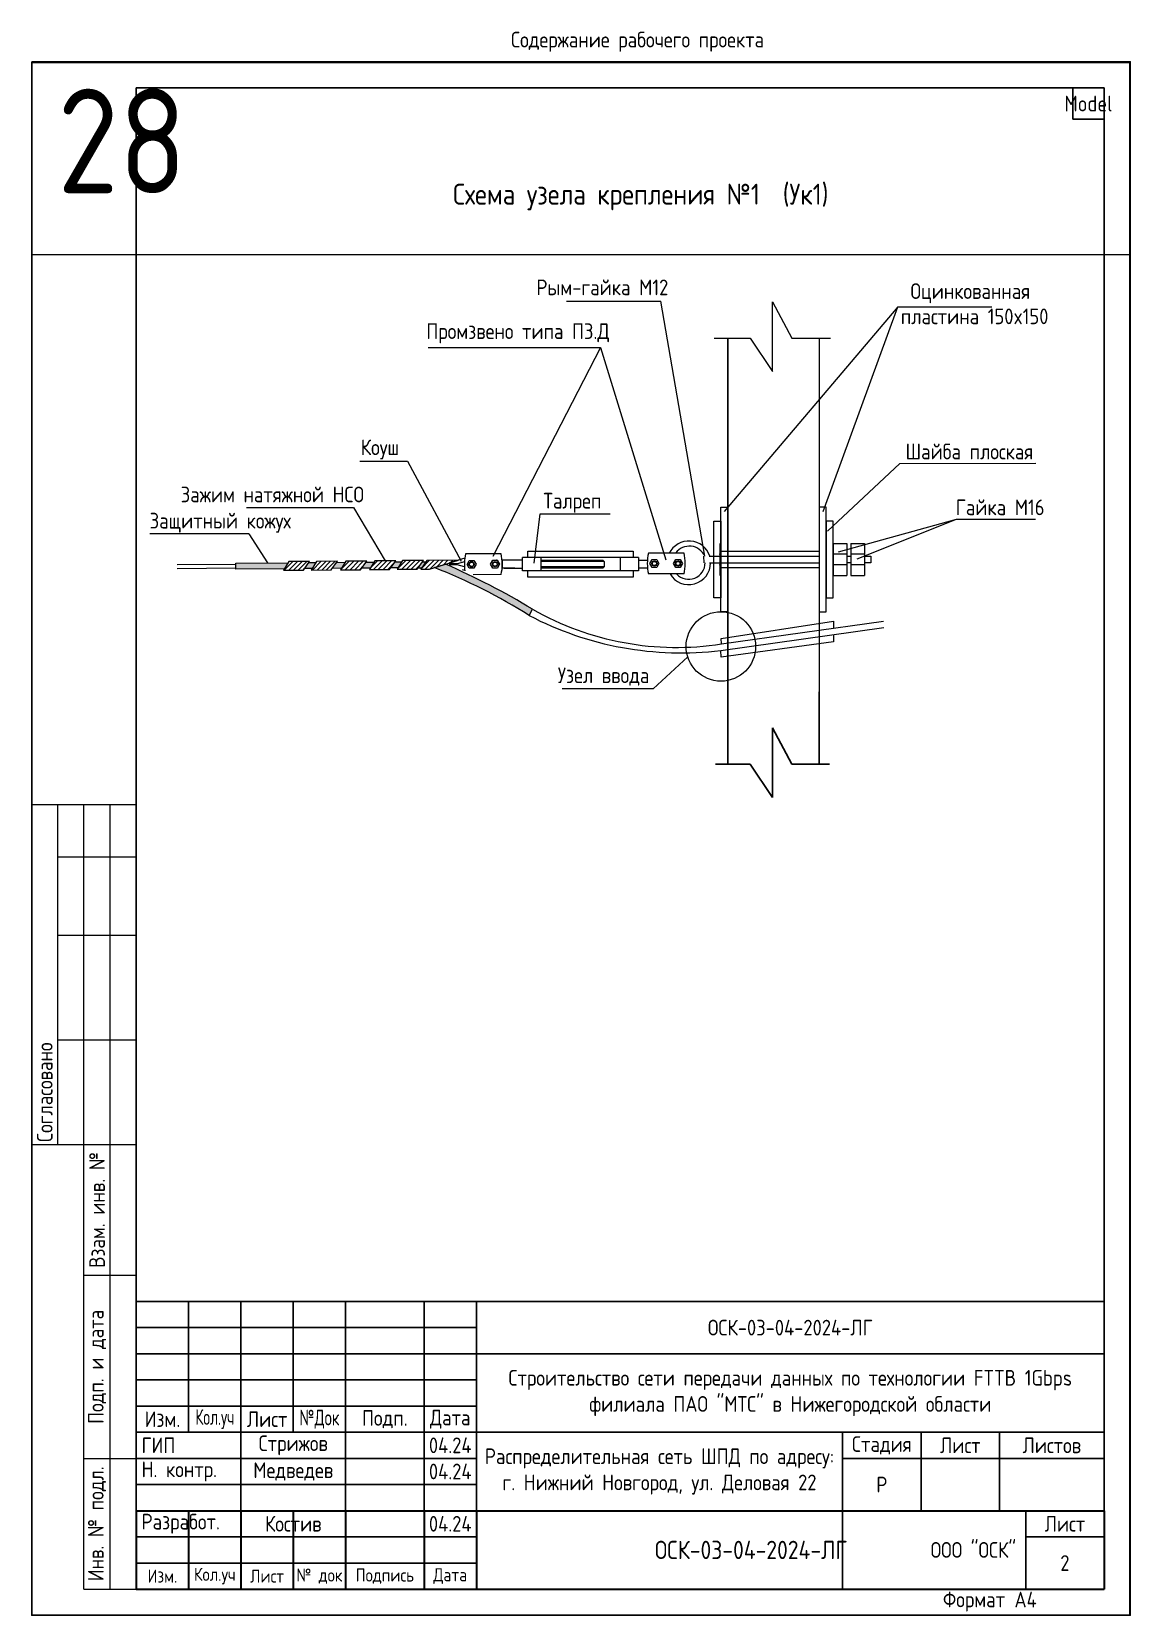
# Paper-space layout '28' of a CAD drawing. Extents: x 0 to 210, y 0 to 303.
# The model-space entities are those that its viewports show. They can reach past a viewport. Long polylines and large blocks are cut down to what shows.
import ezdxf
from ezdxf.enums import TextEntityAlignment as Align

# ---------------------------------------------------------------- set-up
doc = ezdxf.new("R2010")
doc.units = 0
doc.header["$MEASUREMENT"] = 0
doc.layers.get('0').update_dxf_attribs({"linetype": 'CONTINUOUS'})
doc.layers.get('Defpoints').update_dxf_attribs({"linetype": 'CONTINUOUS'})
doc.layers.add('ВЭ', color=1, linetype='CONTINUOUS')
doc.styles.add('мой', font='', dxfattribs={"width": 0.9, "height": 3})
doc.styles.get('мой').set_extended_font_data('GOST Common')
pattern_1 = [(45.43067765710001, (11547.69080694888, 3829.455613801028), (-0.4523752033236488, 0.4456250390383011), [])]

# ---------------------------------------------------------------- blocks, each defined once
blk = doc.blocks.new('*T56')
at = {"color": 0, "linetype": 'ByBlock', "lineweight": -2, "transparency": 16777216}
for p, q in [((0, 0), (6, 0)), ((0, 0), (0, -6)), ((6, 0), (6, -6)), ((0, -6), (6, -6))]:
    blk.add_line(p, q, dxfattribs=at)
blk = doc.blocks.new('*T54')
at = {"color": 0, "linetype": 'ByBlock', "lineweight": -2, "transparency": 16777216}
for p, q in [((0, 0), (185, 0)), ((0, 0), (0, -55)), ((10, 0), (10, -25)), ((20, 0), (20, -55)), ((30, 0), (30, -25)), ((40, 0), (40, -55)), ((55, 0), (55, -55)), ((65, 0), (65, -55)), ((185, 0), (185, -55)), ((0, -5), (65, -5)), ((0, -10), (185, -10)), ((0, -15), (65, -15)), ((0, -20), (65, -20)), ((0, -25), (185, -25)), ((135, -25), (135, -55)), ((150, -25), (150, -40)), ((165, -25), (165, -40)), ((0, -30), (65, -30)), ((135, -30), (185, -30)), ((0, -35), (65, -35)), ((0, -40), (185, -40)), ((0, -45), (65, -45)), ((0, -50), (65, -50)), ((0, -55), (185, -55))]:
    blk.add_line(p, q, dxfattribs=at)
at = {"color": 0, "transparency": 16777216, "char_height": 3, "style": 'мой'}
for s, insert, width, attachment_point in [('ОСК-03-04-2024-ЛГ', (125, -5), 119, 5), ('Строительство сети передачи данных по технологии FTTB 1Gbps филиала ПАО "МТС" в Нижегородской области', (125, -17.5), 119, 5), ('Изм.', (5, -22.5), 10, 5), ('{\\W0.7;Кол.уч}', (15, -22.5), 10, 5), ('Лист', (25, -22.5), 9, 5), ('{\\W0.75;№Док}', (35, -22.5), 10, 5), ('Подп.', (47.5, -22.5), 15, 5), ('Дата', (60, -22.5), 10, 5), ('ГИП', (1, -27.5), 18, 4), ('Стрижов', (30, -27.5), 19, 5), ('04.24', (60, -27.5), 9, 5), ('Стадия', (142.5, -27.5), 14, 5), ('Лист', (157.5, -27.5), 14, 5), ('Листов', (175, -27.5), 19, 5), ('Распределительная сеть ШПД по адресу: г. Нижний Новгород, ул. Деловая 22 ', (100, -32.5), 69, 5), ('Н. контр.', (1, -32.5), 18, 4), ('Медведев', (30, -32.5), 19, 5), ('04.24', (60, -32.5), 9, 5), ('Р', (142.5, -35), 14, 5), ('Разработ.', (1, -42.5), 18, 4), ('Костив', (30, -42.5), 19, 5), ('04.24', (60, -42.5), 9, 5), ('ООО "ОСК"', (160, -47.5), 49, 5)]:
    blk.add_mtext(s, dxfattribs=dict(at, insert=insert, width=width, attachment_point=attachment_point))
blk = doc.blocks.new('*T55')
at = {"color": 0, "linetype": 'ByBlock', "lineweight": 30, "transparency": 16777216}
for p, q in [((0, 0), (185, 0)), ((0, 0), (0, -15)), ((10, 0), (10, -15)), ((20, 0), (20, -15)), ((30, 0), (30, -15)), ((40, 0), (40, -15)), ((55, 0), (55, -15)), ((65, 0), (65, -15)), ((185, 0), (185, -15)), ((0, -15), (185, -15))]:
    blk.add_line(p, q, dxfattribs=at)
at = {"color": 0, "linetype": 'ByBlock', "lineweight": -2, "transparency": 16777216}
for p, q in [((170, 0), (170, -15)), ((0, -5), (65, -5)), ((170, -5), (185, -5)), ((0, -10), (65, -10))]:
    blk.add_line(p, q, dxfattribs=at)
at = {"color": 0, "lineweight": 18, "transparency": 16777216, "attachment_point": 5, "style": 'мой'}
for s, insert, char_height, width in [('Лист', (177.5, -2.5), 3, 14), ('ОСК-03-04-2024-ЛГ', (117.5, -7.5), 3.5, 104), ('Изм.', (5, -12.5), 2.5, 9), ('Кол.уч', (15, -12.5), 2.5, 9), ('Лист', (25, -12.5), 2.5, 9), ('№ док', (35, -12.5), 2.5, 9), ('Подпись', (47.5, -12.5), 2.5, 14), ('Дата', (60, -12.5), 2.5, 9)]:
    blk.add_mtext(s, dxfattribs=dict(at, insert=insert, char_height=char_height, width=width))
blk = doc.blocks.new('*U53')
at = {"lineweight": 13}
for p, q in [((-3.552713678800501e-14, 90), (-3.154716613808228e-14, 155)), ((-3.154716613808228e-14, 155), (19.99999999999997, 155)), ((4.999999999999964, 90), (4.999999999999968, 155)), ((9.999999999999964, 90), (9.99999999999997, 155)), ((14.99999999999996, 90), (14.99999999999997, 155)), ((19.99999999999996, 90), (19.99999999999996, 155)), ((4.999999999999968, 145), (19.99999999999997, 145)), ((4.999999999999967, 130), (19.99999999999997, 130)), ((4.999999999999965, 110), (19.99999999999996, 110)), ((-3.552713678800501e-14, 90), (19.99999999999996, 90)), ((9.99999999999996, 5), (9.999999999999964, 90)), ((9.999999999999964, 90), (19.99999999999996, 90)), ((14.99999999999996, 5), (14.99999999999996, 90)), ((19.99999999999996, 5), (19.99999999999996, 90)), ((9.999999999999963, 65), (19.99999999999996, 65)), ((9.999999999999961, 30), (19.99999999999996, 30)), ((9.99999999999996, 5), (19.99999999999996, 5)), ((9.99999999999996, 5), (9.99999999999996, 5))]:
    blk.add_line(p, q, dxfattribs=at)
at = {"color": 8, "lineweight": 0}
blk.add_line((-3.552713678800501e-14, 90), (-3.552713678800501e-14, 90), dxfattribs=at)
for points in [[(0, 297), (210, 297), (210, 0), (0, 0)], [(20, 292), (205, 292), (205, 5), (20, 5)]]:
    blk.add_lwpolyline(points, close=True)
for name, p in [('*T56', (199, 292)), ('*T54', (19.99999999999997, 60)), ('*T55', (20, 20))]:
    blk.add_blockref(name, p)
at = {"lineweight": 9, "insert": (2.499999999999964, 90.5), "char_height": 3, "width": 64, "attachment_point": 4, "rotation": 90, "style": 'мой'}
blk.add_mtext('{\\C256;Согласовано}', dxfattribs=at)
at = {"lineweight": 13, "char_height": 3, "attachment_point": 5, "rotation": 90, "style": 'мой'}
for s, insert, width in [('Взам. инв. №', (12.49999999999996, 77.5), 24), ('Подп. и дата', (12.49999999999996, 47.5), 34), ('Инв. № подл.', (12.49999999999996, 17.5), 24)]:
    blk.add_mtext(s, dxfattribs=dict(at, insert=insert, width=width))
at = {"insert": (174.186172940276, 4.533474572324053), "char_height": 3, "width": 40.5849322695251, "attachment_point": 1, "style": 'мой'}
blk.add_mtext('Формат', dxfattribs=at)
at = {"style": 'мой', "width": 0.9}
blk.add_attdef('лист', text='', height=3, dxfattribs=at).set_placement((202, 289), align=Align.MIDDLE_CENTER)
at = {"color": 7, "lineweight": 0, "ltscale": 0.1, "style": 'мой', "width": 0.9}
blk.add_attdef('ШИФР_ДОП', text='', height=3.5, dxfattribs=at).set_placement((159.0000000000009, 12.49533907598095), align=Align.MIDDLE_LEFT)
blk.add_attdef('№_ЛИСТА_ДОП', text='', height=3, dxfattribs=at).set_placement((197.5, 10), align=Align.MIDDLE_CENTER)
at = {"style": 'мой', "width": 0.9}
blk.add_attdef('ФОРМАТ', text='', height=3, dxfattribs=at).set_placement((187.8566451596107, 3.009375158529565), align=Align.MIDDLE_LEFT)
blk = doc.blocks.new('*T13')
at = {"layer": 'Defpoints', "color": 8, "linetype": 'ByBlock', "lineweight": 0, "transparency": 16777216}
for p, q in [((0, 0), (7018, 0)), ((0, 0), (0, -36.66666666666652)), ((242, 0), (242, -36.66666666666652)), ((484, 0), (484, -36.66666666666652)), ((726, 0), (726, -36.66666666666652)), ((968, 0), (968, -36.66666666666652)), ((1210, 0), (1210, -36.66666666666652)), ((1452, 0), (1452, -36.66666666666652)), ((1694, 0), (1694, -36.66666666666652)), ((1936, 0), (1936, -36.66666666666652)), ((2178, 0), (2178, -36.66666666666652)), ((2420, 0), (2420, -36.66666666666652)), ((2662, 0), (2662, -36.66666666666652)), ((2904, 0), (2904, -36.66666666666652)), ((3146, 0), (3146, -36.66666666666652)), ((3388, 0), (3388, -36.66666666666652)), ((3630, 0), (3630, -36.66666666666652)), ((3872, 0), (3872, -36.66666666666652)), ((4114, 0), (4114, -36.66666666666652)), ((4356, 0), (4356, -36.66666666666652)), ((4598, 0), (4598, -36.66666666666652)), ((4840, 0), (4840, -36.66666666666652)), ((5082, 0), (5082, -36.66666666666652)), ((5324, 0), (5324, -36.66666666666652)), ((5566, 0), (5566, -36.66666666666652)), ((5808, 0), (5808, -36.66666666666652)), ((6050, 0), (6050, -36.66666666666652)), ((6292, 0), (6292, -36.66666666666652)), ((6534, 0), (6534, -36.66666666666652)), ((6776, 0), (6776, -36.66666666666652)), ((0, -36.66666666666652), (7018, -36.66666666666652))]:
    blk.add_line(p, q, dxfattribs=at)
at = {"layer": 'Defpoints', "color": 0, "linetype": 'ByBlock', "lineweight": -2, "transparency": 16777216}
blk.add_line((7018, 0), (7018, -36.66666666666652), dxfattribs=at)
at = {"layer": 'Defpoints', "color": 5, "linetype": 'Continuous', "lineweight": 0, "transparency": 16777216, "char_height": 20, "width": 232, "attachment_point": 1, "style": 'мой'}
for s, insert in [('1', (5, -5)), ('2', (247, -5)), ('3', (489, -5)), ('4', (731, -5)), ('5', (973, -5)), ('6', (1215, -5)), ('7', (1457, -5)), ('8', (1699, -5)), ('9', (1941, -5)), ('10', (2183, -5)), ('11', (2425, -5)), ('12', (2667, -5)), ('13', (2909, -5)), ('14', (3151, -5)), ('16', (3393, -5)), ('17', (3635, -5)), ('18', (3877, -5)), ('19', (4119, -5)), ('{\\fGOST Common|b0|i0|c204|p34;24', (4361, -5)), ('25', (4603, -5)), ('23', (4845, -5)), ('28', (5087, -5)), ('29', (5329, -5)), ('33', (5571, -5)), ('34', (5813, -5)), ('35', (6055, -5)), ('36', (6297, -5)), ('37', (6539, -5)), ('38', (6781, -5))]:
    blk.add_mtext(s, dxfattribs=dict(at, insert=insert))
blk = doc.blocks.new('*U14')
at = {"layer": 'ВЭ', "color": 250, "linetype": 'ByBlock', "lineweight": 18}
blk.add_lwpolyline([(-105, -148.5), (105, -148.5), (105, 148.5), (-105, 148.5), (-105, -148.5)], dxfattribs=at)
blk = doc.blocks.new('*U15')
at = {"layer": 'Defpoints', "color": 0, "linetype": 'ByBlock', "lineweight": -2, "transparency": 16777216}
blk.add_blockref('*U14', (5082, 0), dxfattribs=at)

msp = doc.modelspace()

# ---------------------------------------------------------------- hatches: boundary and pattern name
at = {"lineweight": 18}
h = msp.add_hatch(color=0, dxfattribs=at)
h.paths.add_polyline_path([(11896.12429174149, 3875.16863315979), (11905.37652396789, 3875.238181122683), (11906.08133619435, 3876.384971138583), (11896.11571176236, 3876.310060688733)])
h.paths.add_polyline_path([(11916.30359224911, 3875.320318635097), (11917.00840447556, 3876.467108650996), (11915.40135352158, 3876.455028634264), (11914.56971601413, 3875.307285287348)])
h.paths.add_polyline_path([(11921.81454333956, 3875.361743819049), (11922.51935556601, 3876.508533834948), (11920.99077554561, 3876.497043675176), (11920.15913803816, 3875.349300328261)])
h.paths.add_polyline_path([(11910.71417022508, 3875.278303594185), (11911.41898245153, 3876.425093610084), (11910.0637072644, 3876.414906162761), (11909.23206975695, 3875.267162815847)])
h.paths.add_polyline_path([(11927.13942424368, 3875.401770334863), (11927.84423647014, 3876.548560350762), (11926.49907118852, 3876.538448898434), (11925.66743368107, 3875.390705551519)])
h.paths.add_polyline_path([(11931.66077857691, 3875.435756834087), (11932.4589908036, 3876.583248927021), (11931.82336575622, 3876.578471006826), (11930.99172824877, 3875.43072765991)])
h = msp.add_hatch(dxfattribs=at)
h.set_pattern_fill('ANSI31', color=0, scale=0.2, angle=0.4306776570999999, style=0)
h.set_pattern_definition(pattern_1)
h.paths.add_polyline_path([(11905.19239861196, 3874.93859335741), (11909.01481252684, 3874.967326002096), (11910.21552622187, 3876.624431583172), (11906.21000265838, 3876.594322524369)])
h = msp.add_hatch(dxfattribs=at)
h.set_pattern_fill('ANSI31', color=0, scale=0.2, angle=0.4306776570999999, style=0)
h.set_pattern_definition(pattern_1)
h.paths.add_polyline_path([(11910.53004486914, 3874.978715828913), (11914.35245878402, 3875.007448473598), (11915.55317247906, 3876.664554054673), (11911.54764891556, 3876.634444995871)])
h = msp.add_hatch(dxfattribs=at)
h.set_pattern_fill('ANSI31', color=0, scale=0.2, angle=0.4306776570999999, style=0)
h.set_pattern_definition(pattern_1)
h.paths.add_polyline_path([(11916.11946689317, 3875.020730869825), (11919.94188080805, 3875.04946351451), (11921.14259450309, 3876.706569095586), (11917.13707093959, 3876.676460036782)])
h = msp.add_hatch(dxfattribs=at)
h.set_pattern_fill('ANSI31', color=0, scale=0.2, angle=0.4306776570999999, style=0)
h.set_pattern_definition(pattern_1)
h.paths.add_polyline_path([(11921.6451752298, 3875.086167360543), (11925.46758914468, 3875.114900005228), (11926.66830283972, 3876.772005586305), (11922.66277927622, 3876.741896527501)])
h = msp.add_hatch(dxfattribs=at)
h.set_pattern_fill('ANSI31', color=0, scale=0.2, angle=0.4306776570999999, style=0)
h.set_pattern_definition(pattern_1)
h.paths.add_polyline_path([(11926.97331460951, 3875.131495695942), (11930.79572852439, 3875.160228340628), (11931.99644221943, 3876.817333921704), (11927.99091865593, 3876.787224862901)])
h = msp.add_hatch(dxfattribs=at)
h.set_pattern_fill('ANSI31', color=0, scale=0.2, angle=0.4306776570999999, style=0)
h.set_pattern_definition(pattern_1)
h.paths.add_polyline_path([(11931.66077857691, 3875.435756834087), (11934.05065121307, 3875.453721231149), (11937.85253474674, 3876.623791574983), (11932.4589908036, 3876.583248927021)])
h.paths.add_polyline_path([(11937.85253474674, 3876.623791574983), (11938.64376475938, 3876.867301078822), (11932.62511095552, 3876.82205955211), (11932.4589908036, 3876.583248927021)])
h.paths.add_polyline_path([(11931.47265649844, 3875.165316730162), (11933.15462606022, 3875.177959901432), (11934.05065121307, 3875.453721231149), (11931.66077857691, 3875.435756834087)])
h = msp.add_hatch(color=0, dxfattribs=at)
edge = h.paths.add_edge_path()
edge.add_arc((11896.21313592239, 3777.999257061961), 104.5420975008433, 57.637195753171284, 68.78087947801038, ccw=False)
edge.add_line((11952.17227873036, 3866.303416001801), (11952.82699719709, 3867.484862825926))
edge.add_arc((11880.35516669869, 3748.011123154383), 139.7359677638209, 58.75932939142134, 66.45140966708955)
edge.add_line((11936.18340958735, 3876.110100444823), (11934.05065121307, 3875.453721231149))

# ---------------------------------------------------------------- linework, layer by layer
at = {"color": 0, "lineweight": 18}
for p, q in [((11959.33726378918, 3926.405038555578), (11977.3142514402, 3926.405038555578)), ((11985.75790843745, 3877.641911269026), (11977.3142514402, 3926.405038555578)), ((11998.66428753318, 3912.943310000716), (11998.66428753318, 3926.256021891224)), ((11998.66428753318, 3926.256021891224), (12002.39389872504, 3919.333411452653)), ((12022.61948526002, 3925.280834983512), (12040.59647291104, 3925.280834983512)), ((11987.52521540699, 3919.333411452653), (11994.40187350569, 3919.333411452653)), ((11994.40187350569, 3919.333411452653), (11998.66428753318, 3912.943310000716)), ((12002.39389872504, 3919.333411452653), (12009.80496714424, 3919.333411452653)), ((12007.59202554745, 3919.333411452653), (12007.59202554745, 3905.285655573401)), ((11932.84918237356, 3917.535942421978), (11965.81265927327, 3917.535942421978)), ((11965.81265927327, 3917.535942421978), (11945.22066958959, 3877.554924972776)), ((11965.81265927327, 3917.535942421978), (11978.30572210257, 3876.907278982643)), ((12007.59202554745, 3905.285655573401), (12007.59202554745, 3851.693558429768)), ((11919.78047481832, 3895.773446516692), (11928.90821222494, 3895.773446516692)), ((11928.90821222494, 3895.773446516692), (11939.16794329172, 3876.694943832518)), ((12009.23050327187, 3882.437811362543), (12022.99901755244, 3895.355495192104)), ((12022.99901755244, 3895.355495192104), (12048.99881897893, 3895.427348319761)), ((11898.16332723067, 3886.929446713643), (11918.6006465732, 3886.929446713643)), ((11918.6006465732, 3886.929446713643), (11924.66554105797, 3876.756951056903)), ((11953.11689170105, 3876.270195699757), (11954.30728019815, 3885.759229251215)), ((11954.30728019815, 3885.759229251215), (11967.68166528227, 3885.759229251215)), ((12011.30970603599, 3878.449567016492), (12033.88203126158, 3884.722172981828)), ((12014.87805803088, 3877.157852603407), (12033.88203126158, 3884.722172981828)), ((12033.88203126158, 3884.722172981828), (12048.96250177476, 3884.722172981828)), ((11898.60929502487, 3881.923767850899), (11902.17800414226, 3876.355630241589)), ((11951.90890408978, 3878.616902247877), (11972.0617432588, 3878.616902247877)), ((11951.90890408978, 3877.366902247877), (11951.90890408978, 3878.616902247877)), ((11972.0617432588, 3878.616902247877), (11972.0617432588, 3877.366902247877)), ((11981.77734515449, 3878.237818546764), (11974.97734515449, 3878.237818546764)), ((11988.63145635437, 3880.04001301282), (11988.63145635437, 3873.969366969339)), ((11988.80083548719, 3878.619166635829), (12007.59202554745, 3878.619166635829)), ((12010.26618763117, 3880.04001301282), (12010.26618763117, 3873.969366969339)), ((12010.26618763117, 3880.04001301282), (12012.88759390833, 3880.04001301282)), ((12012.88759390833, 3880.04001301282), (12012.88759390833, 3873.969366969339)), ((12013.66514591546, 3880.04001301282), (12016.28655219263, 3880.04001301282)), ((12013.66514591546, 3880.04001301282), (12013.66514591546, 3873.969366969339)), ((12016.28655219263, 3880.04001301282), (12016.28655219263, 3873.969366969339)), ((11884.91291542749, 3876.039498033545), (11896.11704969589, 3876.12371821904)), ((11896.12306303376, 3875.323740819505), (11884.91896285228, 3875.234985921973)), ((11896.11571176236, 3876.310060688733), (11906.08133619435, 3876.384971138583)), ((11896.12429174149, 3875.16863315979), (11896.11571176236, 3876.310060688733)), ((11905.37652396789, 3875.238181122683), (11896.12429174149, 3875.16863315979)), ((11910.71417022508, 3875.278303594185), (11909.23206975695, 3875.267162815847)), ((11910.0637072644, 3876.414906162761), (11911.41898245153, 3876.425093610084)), ((11916.30359224911, 3875.320318635097), (11914.56971601413, 3875.307285287348)), ((11915.40135352158, 3876.455028634264), (11917.00840447556, 3876.467108650996)), ((11921.81454333956, 3875.361743819049), (11920.15913803816, 3875.349300328261)), ((11920.99077554561, 3876.497043675176), (11922.51935556601, 3876.508533834948)), ((11927.13942424368, 3875.401770334863), (11925.66743368107, 3875.390705551519)), ((11926.49907118852, 3876.538448898434), (11927.84423647014, 3876.548560350762)), ((11930.99172824877, 3875.43072765991), (11931.66077857691, 3875.435756834087)), ((11931.82336575622, 3876.578471006826), (11932.4589908036, 3876.583248927021)), ((11934.05065121307, 3875.453721231149), (11936.18340958735, 3876.110100444823)), ((11939.86401534769, 3877.247374655641), (11936.94121438195, 3876.337004746362)), ((11938.41854028629, 3876.152407366503), (11936.9717040959, 3876.141531665676)), ((11938.42004362076, 3875.952413016619), (11936.98473666656, 3875.941623979731)), ((11939.8052765893, 3876.524763090496), (11938.41854028629, 3876.152407366503)), ((11939.81222081537, 3875.600946064989), (11938.42004362076, 3875.952413016619)), ((11946.7995135377, 3878.115459853755), (11939.99970564165, 3878.064346481797)), ((11946.09194233533, 3876.860105808383), (11945.90893480366, 3876.858730161868)), ((11946.10321734385, 3875.360148184254), (11945.92020981218, 3875.358772537739)), ((11949.40890408978, 3876.866902247877), (11946.99609874617, 3876.866902247877)), ((11946.99609874617, 3876.866902247877), (11946.99609874617, 3875.366902247877)), ((11949.40890408978, 3875.366902247877), (11946.99609874617, 3875.366902247877)), ((11950.90890408978, 3876.866902247877), (11947.40890408978, 3876.866902247877)), ((11947.40890408978, 3875.366902247877), (11950.90890408978, 3875.366902247877)), ((11973.0617432588, 3877.366902247877), (11950.90890408978, 3877.366902247877)), ((11950.90890408978, 3874.866902247877), (11950.90890408978, 3877.366902247877)), ((11954.40890408978, 3877.366902247877), (11954.40890408978, 3874.866902247877)), ((11954.40890408978, 3876.866902247877), (11966.28415230956, 3876.866902247877)), ((11966.53415230956, 3876.616902247877), (11954.40890408978, 3876.616902247877)), ((11966.53415230956, 3875.616902247877), (11954.40890408978, 3875.616902247877)), ((11966.28415230956, 3875.366902247877), (11954.40890408978, 3875.366902247877)), ((11966.53415230956, 3876.616902247877), (11966.28415230956, 3876.866902247877)), ((11966.53415230956, 3875.616902247877), (11966.28415230956, 3875.366902247877)), ((11966.53415230956, 3876.616902247877), (11966.53415230956, 3875.616902247877)), ((11969.5617432588, 3877.366902247877), (11969.5617432588, 3874.866902247877)), ((11973.0617432588, 3877.366902247877), (11973.0617432588, 3874.866902247877)), ((11973.0617432588, 3876.866902247877), (11974.78775249924, 3876.866902247877)), ((11974.80072205525, 3875.366902247877), (11973.0617432588, 3875.366902247877)), ((11985.65188303882, 3876.367502757847), (11985.58852930463, 3877.641911269026)), ((11986.56152751802, 3877.641911269026), (11988.63145635437, 3877.641911269026)), ((11986.67143708353, 3876.367468713133), (11988.63145635437, 3876.367468713133)), ((11988.63145635437, 3877.641911269026), (11988.63145635437, 3876.367468713133)), ((11988.80083548719, 3877.641911269026), (12007.59202554745, 3877.641911269026)), ((11988.80083548719, 3876.367468713133), (12007.59202554745, 3876.367468713133)), ((12007.59202554745, 3875.39021334633), (11988.80083548719, 3875.39021334633)), ((12012.88759390833, 3878.016464331659), (12010.26618763117, 3878.016464331659)), ((12012.88759390833, 3875.992915650499), (12010.26618763117, 3875.992915650499)), ((12012.88759390833, 3877.641911269026), (12013.66514591546, 3877.641911269026)), ((12013.66514591546, 3876.365889313475), (12012.88759390833, 3876.365570476827)), ((12016.28655219263, 3878.016464331659), (12013.66514591546, 3878.016464331659)), ((12016.28655219263, 3875.992915650499), (12013.66514591546, 3875.992915650499)), ((12016.28655219263, 3877.641911269026), (12017.51685299749, 3877.641911269026)), ((12017.51685299749, 3876.367468713133), (12016.28655219263, 3876.366964225998)), ((12017.51685299749, 3877.641911269026), (12017.51685299749, 3876.367468713133)), ((11939.881685963, 3874.880255402843), (11939.42906980169, 3875.014200083564)), ((11946.82958022709, 3874.115572856077), (11941.47846530138, 3874.075349142147)), ((11973.0617432588, 3874.866902247877), (11950.90890408978, 3874.866902247877)), ((11951.90890408978, 3873.616902247877), (11951.90890408978, 3874.866902247877)), ((11972.0617432588, 3873.616902247877), (11951.90890408978, 3873.616902247877)), ((11972.0617432588, 3874.866902247877), (11972.0617432588, 3873.616902247877)), ((11981.77734515449, 3874.237818546764), (11974.97734515449, 3874.237818546764)), ((12010.26618763117, 3873.969366969339), (12012.88759390833, 3873.969366969339)), ((12013.66514591546, 3873.969366969339), (12016.28655219263, 3873.969366969339)), ((11952.17227873036, 3866.303416001801), (11952.82699719709, 3867.484862825926)), ((11988.81685398978, 3859.622489111068), (12019.95686451594, 3864.011116550863)), ((11988.92979426497, 3860.849580248799), (12019.92798311331, 3865.219055939122)), ((11975.85482669612, 3852.251724840609), (11982.49433762048, 3858.37420266538)), ((11975.85482669612, 3852.251724840609), (11958.47508876364, 3852.251724840609))]:
    msp.add_line(p, q, dxfattribs=at)
for p, q in [((11990.13791652905, 3919.333411452653), (11990.13791652905, 3838)), ((12007.59202554745, 3851.693558429768), (12007.59202554745, 3838)), ((11998.66428753318, 3831.507400761309), (11998.66428753318, 3844.820112651818)), ((11998.66428753318, 3844.820112651818), (12002.39389872504, 3837.897502213247)), ((11987.81731619101, 3837.897502213247), (11994.40187350569, 3837.897502213247)), ((11994.40187350569, 3837.897502213247), (11998.66428753318, 3831.507400761309)), ((12002.39389872504, 3837.897502213247), (12009.55683852124, 3837.897502213247))]:
    msp.add_line(p, q)
for points in [[(12008.36566408744, 3886.18436153219), (12022.61948526002, 3925.280834983512), (11989.46937600812, 3886.165692637651)], [(11898.60929502487, 3881.923767850899), (11879.64515302028, 3881.923767850899)], [(11988.92979426497, 3860.849580248799), (11988.88744792066, 3861.897099154885), (12010.36533004201, 3865.213658377064), (12010.36700595305, 3863.871349546278)], [(12010.36517224855, 3862.659339105465), (12010.37967978541, 3861.270546426711), (11988.8690046489, 3858.332441474528), (11988.81685398978, 3859.622489111068)]]:
    msp.add_lwpolyline(points, dxfattribs=at)
for points in [[(11988.80083548719, 3869.686397770546), (11987.46375444533, 3869.686397770546), (11987.46375444533, 3884.322982211613), (11988.80083548719, 3884.322982211613)], [(11990.13791652905, 3867.025288275705), (11988.80083548719, 3867.025288275705), (11988.80083548719, 3886.984091706454), (11990.13791652905, 3886.984091706454)], [(12007.59202554745, 3867.025288275705), (12008.92910658931, 3867.025288275705), (12008.92910658931, 3886.984091706454), (12007.59202554745, 3886.984091706454)], [(12008.92910658931, 3869.686397770546), (12010.26618763117, 3869.686397770546), (12010.26618763117, 3884.322982211613), (12008.92910658931, 3884.322982211613)], [(11905.19239861196, 3874.93859335741), (11909.01481252684, 3874.967326002096), (11910.21552622187, 3876.624431583172), (11906.21000265838, 3876.594322524369)], [(11910.53004486914, 3874.978715828913), (11914.35245878402, 3875.007448473598), (11915.55317247906, 3876.664554054673), (11911.54764891556, 3876.634444995871)], [(11916.11946689317, 3875.020730869825), (11919.94188080805, 3875.04946351451), (11921.14259450309, 3876.706569095586), (11917.13707093959, 3876.676460036782)], [(11921.6451752298, 3875.086167360543), (11925.46758914468, 3875.114900005228), (11926.66830283972, 3876.772005586305), (11922.66277927622, 3876.741896527501)], [(11926.97331460951, 3875.131495695942), (11930.79572852439, 3875.160228340628), (11931.99644221943, 3876.817333921704), (11927.99091865593, 3876.787224862901)], [(11931.47265649844, 3875.165316730162), (11933.15462606022, 3875.177959901432), (11938.64376475938, 3876.867301078822), (11932.62511095552, 3876.82205955211)], [(11940.7373435334, 3875.31981352949), (11940.29870556011, 3876.066537526952), (11940.72606852488, 3876.819771153619), (11941.59206946295, 3876.826280782823), (11942.03070743624, 3876.07955678536), (11941.60334447147, 3875.326323158693)], [(11945.23721640579, 3875.353638555051), (11944.7985784325, 3876.100362552513), (11945.22594139727, 3876.853596179179), (11946.09194233533, 3876.860105808383), (11946.53058030862, 3876.113381810921), (11946.10321734385, 3875.360148184254)], [(11975.6943324526, 3875.487818546764), (11975.26131975071, 3876.237818546764), (11975.6943324526, 3876.987818546764), (11976.56035785638, 3876.987818546764), (11976.99337055828, 3876.237818546764), (11976.56035785638, 3875.487818546764)], [(11980.1943324526, 3875.487818546764), (11979.76131975071, 3876.237818546764), (11980.1943324526, 3876.987818546764), (11981.06035785638, 3876.987818546764), (11981.49337055828, 3876.237818546764), (11981.06035785638, 3875.487818546764)]]:
    msp.add_lwpolyline(points, close=True, dxfattribs=at)
for centre, radius in [((11941.16470649817, 3876.073047156156), 0.4999999999999997), ((11941.16470649817, 3876.073047156156), 0.3999999999999998), ((11945.66457937056, 3876.106872181717), 0.4999999999999997), ((11945.66457937056, 3876.106872181717), 0.3999999999999998), ((11976.12734515449, 3876.237818546764), 0.5), ((11976.12734515449, 3876.237818546764), 0.4), ((11980.62734515449, 3876.237818546764), 0.5), ((11980.62734515449, 3876.237818546764), 0.4), ((11988.82774466851, 3860.381462971751), 6.643879798242492)]:
    msp.add_circle(centre, radius, dxfattribs=at)
for centre, radius, start, end in [((11984.06536675207, 3876.237818546765), 9.305489592599537, 167.5887614707676, 192.4112385292322), ((11982.71906755929, 3876.314103971958), 4.225863830583855, 18.31310914282006, 153.4273336837969), ((11982.78998804759, 3876.295954572664), 3.258857294972137, 24.39436882320719, 143.4251327160275), ((11972.68932355692, 3876.237818546765), 9.3054895925993, 347.5887614707676, 12.41123852923238), ((11896.21313592204, 3777.99925706133), 104.5420975015613, 57.63719575314488, 68.78087947800414), ((11880.35516669991, 3748.011123156816), 139.7359677611013, 58.75932939131935, 66.45140966714682), ((11936.97095242866, 3876.241528840617), 0.09999999999999995, 107.3003356424141, 270.4306776570156), ((11936.99303212435, 3875.825997761802), 0.1159234095964052, 94.10358277416314, 137.4275522194418), ((11949.10250384203, 3876.132714663588), 9.305489592599478, 168.0194391279396, 188.1053264838053), ((11937.72678202671, 3876.047204674286), 9.305489592599296, 348.0194391279394, 12.84191618634839), ((11982.67665621635, 3876.367468713133), 4.16416, 210.7587091244165, 0), ((11982.67658921942, 3876.367502757847), 3.144672952215456, 222.6279924293204, 0), ((11981.22567090859, 3921.822565103691), 62.66159520839042, 242.3767581411485, 276.9582290281948), ((11980.40346404168, 3915.993440583815), 55.79913654999315, 240.3823585288082, 278.7894565169562)]:
    msp.add_arc(centre, radius, start, end, dxfattribs=at)
for p in [(11988.63145635437, 3878.016464331659), (11988.63145635437, 3875.992915650499)]:
    msp.add_point(p, dxfattribs=at)

# ---------------------------------------------------------------- block references
msp.add_blockref('*T13', (6775, 3972))
at = {"layer": 'Defpoints'}
msp.add_blockref('*U15', (6880, 3823.5), dxfattribs=at)

# ---------------------------------------------------------------- texts
at = {"color": 0, "lineweight": 18, "style": 'мой', "width": 0.9}
for s, p in [('Рым-гайка М12', (11966.16501332613, 3929.032634105141)), ('Оцинкованная ', (12037.32445949897, 3927.908430533074)), ('пластина 150x150', (12037.32445949897, 3923.479421993366)), ('Шайба плоская', (12036.32259247752, 3897.648363467802)), ('Талреп', (11960.4336006597, 3887.835176410106)), ('Гайка М16', (12042.203357228, 3886.984964928845))]:
    msp.add_text(s, height=3, dxfattribs=at).set_placement(p, align=Align.MIDDLE)
for s, p in [('Промзвено типа ПЗ.Д', (11932.52652634023, 3919.146179704497)), ('Коуш', (11919.99454858987, 3896.949308899412)), ('Зажим натяжной НСО', (11885.57800757839, 3887.929446713643)), ('Защитный кожух', (11879.64515302028, 3882.923767850899)), ('Узел ввода', (11957.66245905608, 3853.365892251809))]:
    msp.add_text(s, height=3, dxfattribs=at).set_placement(p)
at = {"color": 7, "linetype": 'Continuous', "lineweight": 15, "insert": (11937.63309381558, 3948.843198885273), "char_height": 4, "width": 71.99999999999926, "attachment_point": 1, "style": 'мой'}
msp.add_mtext('Схема узела крепления №1  (Ук1)', dxfattribs=at)

psp = doc.layouts.new('28')

# ---------------------------------------------------------------- block references
ref = psp.add_blockref('*U53', (-0.01903694236966658, -0.01207804529610712))
ref.add_attrib('лист', 'Model', dxfattribs={"height": 3, "style": 'мой', "width": 0.8999999999999999}).set_placement((201.9809630576303, 288.9879219547039), align=Align.MIDDLE_CENTER)
ref.add_attrib('Чертеж', 'Содержание рабочего проекта', dxfattribs={"height": 3, "style": 'мой', "width": 0.9}).set_placement((115.7954059683567, 301.2139026841803), align=Align.MIDDLE_CENTER)
ref.add_attrib('ФОРМАТ', 'А4', dxfattribs={"height": 3, "style": 'мой', "width": 0.8999999999999999}).set_placement((187.837608217241, 2.997297113233458), align=Align.MIDDLE_LEFT)
ref.add_attrib('№_ЛИСТА_ДОП', '2', dxfattribs={"color": 7, "lineweight": 0, "ltscale": 0.1, "height": 3, "style": 'мой', "width": 0.8999999999999999}).set_placement((197.4809630576303, 9.987921954703893), align=Align.MIDDLE_CENTER)

# ---------------------------------------------------------------- viewports
at = {"layer": 'ВЭ', "color": 1}
psp.add_viewport(center=(104.9809630576303, 148.4879219547039), size=(210, 297), view_center_point=(11962.08538162116, 3823.66001066529), view_height=297.000993971399, dxfattribs=at)

doc.saveas('drawing.dxf')
